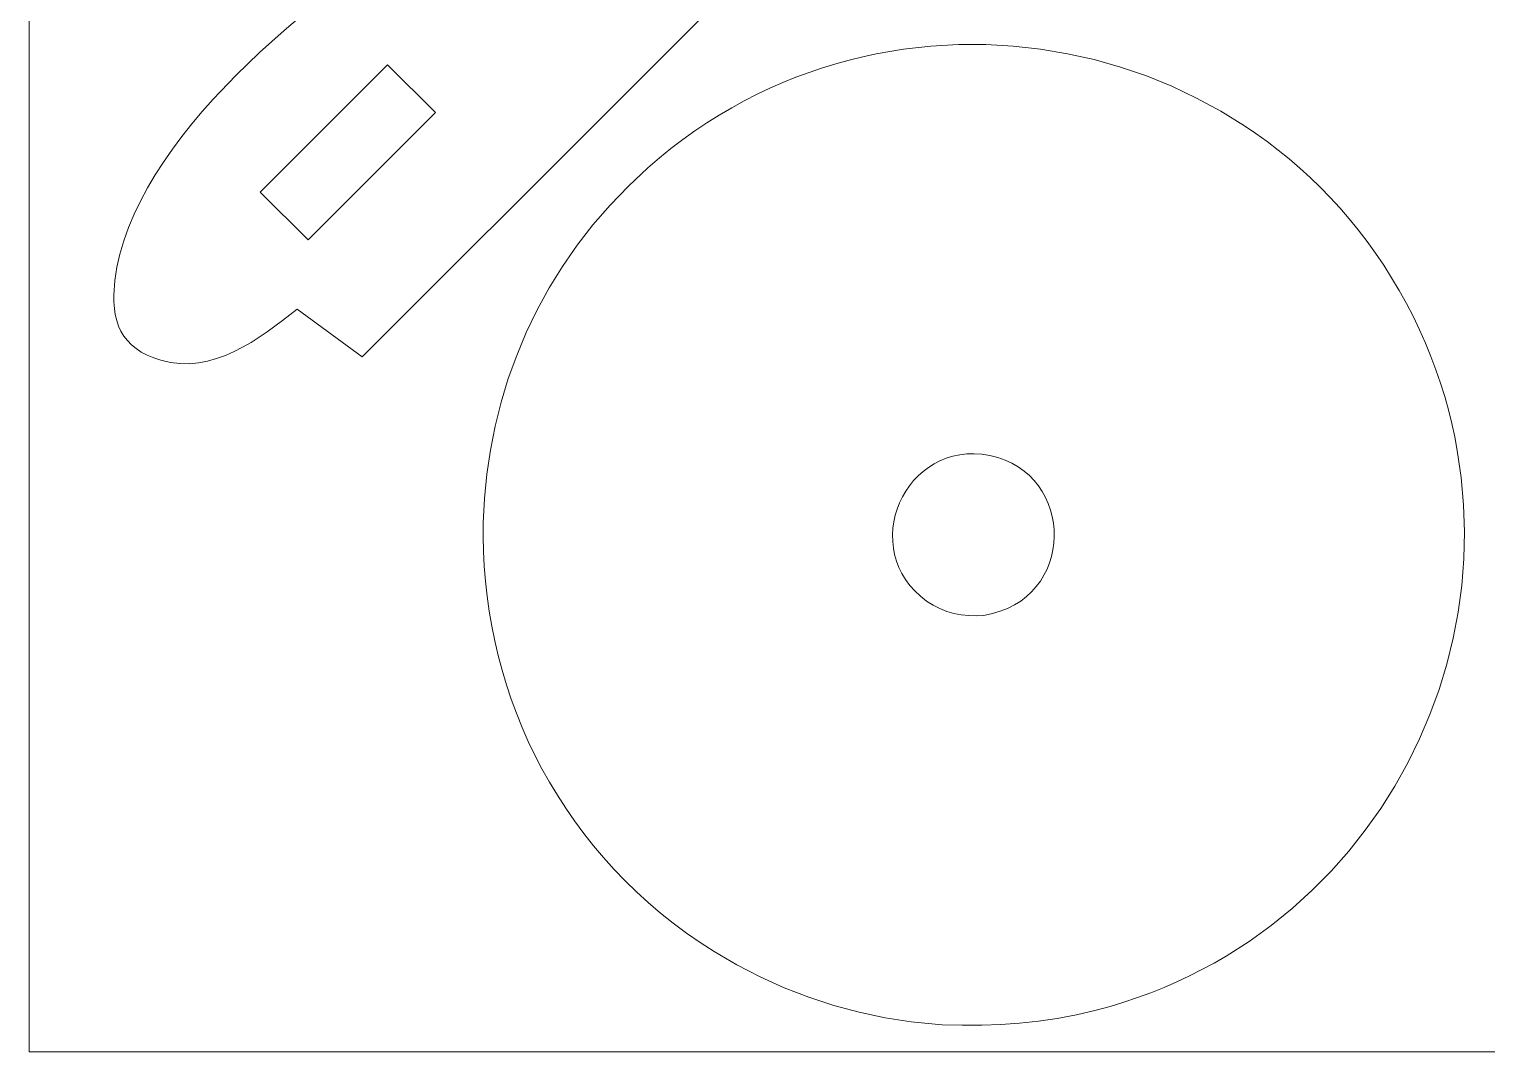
# Model space of a CAD drawing. Header units: centimetres. Extents: x -55 to 59, y -21 to 8.
# Drawn here: x 38.42 to 44.9, y -21.38 to -16.83 of the extents above; entities that cross this region are included whole.
import ezdxf

# ---------------------------------------------------------------- set-up
doc = ezdxf.new("R2010")
doc.units = ezdxf.units.CM
doc.header["$MEASUREMENT"] = 0
doc.layers.add('Camada 1', color=7, linetype='Continuous')

msp = doc.modelspace()

# ---------------------------------------------------------------- linework, layer by layer
at = {"layer": 'Camada 1', "color": 1, "lineweight": 0}
msp.add_lwpolyline([(38.41859, -21.38276), (59.41859, -21.38276), (59.41859, 8.31724), (38.41859, 8.31724), (38.41859, -21.38276)], close=True, dxfattribs=at)
at = {"layer": 'Camada 1', "color": 3, "lineweight": 9}
for points, knots in [([(39.54554, -18.12945), (39.54554, -18.12945), (39.60973, -18.07883), (39.60973, -18.07883), (39.60973, -18.07883), (39.60973, -18.07883), (39.89987, -18.29054), (39.89987, -18.29054), (39.89987, -18.29054), (39.89987, -18.29054), (42.15679, -16.03401), (42.15679, -16.03401), (42.15679, -16.03401), (42.15679, -16.03401), (41.90422, -15.7779), (41.90422, -15.7779), (41.90422, -15.7779), (41.90422, -15.7779), (41.88551, -15.73009), (41.88551, -15.73009), (41.88551, -15.73009), (41.88551, -15.73009), (41.85671, -15.67181), (41.85671, -15.67181), (41.85671, -15.67181), (41.85671, -15.67181), (41.81902, -15.60459), (41.81902, -15.60459), (41.81902, -15.60459), (41.81902, -15.60459), (41.77372, -15.52994), (41.77372, -15.52994), (41.77372, -15.52994), (41.77372, -15.52994), (41.72201, -15.44938), (41.72201, -15.44938), (41.72201, -15.44938), (41.72201, -15.44938), (41.66514, -15.36443), (41.66514, -15.36443), (41.66514, -15.36443), (41.66514, -15.36443), (41.54083, -15.18744), (41.54083, -15.18744), (41.54083, -15.18744), (41.54083, -15.18744), (41.41066, -15.01113), (41.41066, -15.01113), (41.41066, -15.01113), (41.41066, -15.01113), (41.28452, -14.84765), (41.28452, -14.84765), (41.28452, -14.84765), (41.28452, -14.84765), (41.17226, -14.70915), (41.17226, -14.70915), (41.17226, -14.70915), (41.17226, -14.70915), (41.08377, -14.60779), (41.08377, -14.60779), (41.08377, -14.60779), (41.08377, -14.60779), (40.88311, -14.39487), (40.88311, -14.39487), (40.88311, -14.39487), (40.88311, -14.39487), (40.70963, -14.21309), (40.70963, -14.21309), (40.70963, -14.21309), (40.70963, -14.21309), (40.55605, -14.04976), (40.55605, -14.04976), (40.55605, -14.04976), (40.55605, -14.04976), (40.48445, -13.97108), (40.48445, -13.97108), (40.48445, -13.97108), (40.48445, -13.97108), (40.41511, -13.89226), (40.41511, -13.89226), (40.41511, -13.89226), (40.41511, -13.89226), (40.3471, -13.81173), (40.3471, -13.81173), (40.3471, -13.81173), (40.3471, -13.81173), (40.27953, -13.72791), (40.27953, -13.72791), (40.27953, -13.72791), (40.27953, -13.72791), (40.21148, -13.63922), (40.21148, -13.63922), (40.21148, -13.63922), (40.21148, -13.63922), (40.14206, -13.54407), (40.14206, -13.54407), (40.14206, -13.54407), (40.14206, -13.54407), (40.07034, -13.44088), (40.07034, -13.44088), (40.07034, -13.44088), (40.07034, -13.44088), (39.99541, -13.32807), (39.99541, -13.32807), (39.99541, -13.32807), (39.99541, -13.32807), (39.91638, -13.20406), (39.91638, -13.20406), (39.91638, -13.20406), (39.91638, -13.20406), (39.83234, -13.06727), (39.83234, -13.06727), (39.83234, -13.06727), (39.83234, -13.06727), (39.773, -12.96285), (39.773, -12.96285), (39.773, -12.96285), (39.773, -12.96285), (39.7152, -12.85319), (39.7152, -12.85319), (39.7152, -12.85319), (39.7152, -12.85319), (39.65676, -12.74142), (39.65676, -12.74142), (39.65676, -12.74142), (39.65676, -12.74142), (39.59538, -12.63072), (39.59538, -12.63072), (39.59538, -12.63072), (39.59538, -12.63072), (39.56291, -12.57675), (39.56291, -12.57675), (39.56291, -12.57675), (39.56291, -12.57675), (39.52887, -12.52423), (39.52887, -12.52423), (39.52887, -12.52423), (39.52887, -12.52423), (39.49298, -12.47355), (39.49298, -12.47355), (39.49298, -12.47355), (39.49298, -12.47355), (39.45497, -12.42511), (39.45497, -12.42511), (39.45497, -12.42511), (39.45497, -12.42511), (39.41454, -12.3793), (39.41454, -12.3793), (39.41454, -12.3793), (39.41454, -12.3793), (39.37144, -12.33652), (39.37144, -12.33652), (39.37144, -12.33652), (39.37144, -12.33652), (39.32537, -12.29715), (39.32537, -12.29715), (39.32537, -12.29715), (39.32537, -12.29715), (39.27606, -12.26161), (39.27606, -12.26161), (39.27606, -12.26161), (39.27606, -12.26161), (39.26802, -12.25799), (39.26802, -12.25799), (39.26802, -12.25799), (39.26802, -12.25799), (39.25742, -12.25589), (39.25742, -12.25589), (39.25742, -12.25589), (39.25742, -12.25589), (39.22983, -12.25641), (39.22983, -12.25641), (39.22983, -12.25641), (39.22983, -12.25641), (39.19593, -12.26358), (39.19593, -12.26358), (39.19593, -12.26358), (39.19593, -12.26358), (39.15838, -12.27779), (39.15838, -12.27779), (39.15838, -12.27779), (39.15838, -12.27779), (39.13907, -12.28767), (39.13907, -12.28767), (39.13907, -12.28767), (39.13907, -12.28767), (39.11983, -12.29945), (39.11983, -12.29945), (39.11983, -12.29945), (39.11983, -12.29945), (39.10101, -12.31321), (39.10101, -12.31321), (39.10101, -12.31321), (39.10101, -12.31321), (39.08295, -12.32897), (39.08295, -12.32897), (39.08295, -12.32897), (39.08295, -12.32897), (39.06595, -12.34681), (39.06595, -12.34681), (39.06595, -12.34681), (39.06595, -12.34681), (39.05036, -12.36675), (39.05036, -12.36675), (39.05036, -12.36675), (39.05036, -12.36675), (39.03652, -12.38886), (39.03652, -12.38886), (39.03652, -12.38886), (39.03652, -12.38886), (39.02474, -12.41319), (39.02474, -12.41319), (39.02474, -12.41319), (39.02474, -12.41319), (39.01165, -12.45047), (39.01165, -12.45047), (39.01165, -12.45047), (39.01165, -12.45047), (39.00086, -12.49463), (39.00086, -12.49463), (39.00086, -12.49463), (39.00086, -12.49463), (38.99534, -12.53943), (38.99534, -12.53943), (38.99534, -12.53943), (38.99534, -12.53943), (38.99548, -12.5601), (38.99548, -12.5601), (38.99548, -12.5601), (38.99548, -12.5601), (38.99803, -12.57857), (38.99803, -12.57857), (38.99803, -12.57857), (38.99803, -12.57857), (39.02415, -12.68921), (39.02415, -12.68921), (39.02415, -12.68921), (39.02415, -12.68921), (39.0528, -12.80206), (39.0528, -12.80206), (39.0528, -12.80206), (39.0528, -12.80206), (39.08398, -12.91687), (39.08398, -12.91687), (39.08398, -12.91687), (39.08398, -12.91687), (39.1177, -13.03338), (39.1177, -13.03338), (39.1177, -13.03338), (39.1177, -13.03338), (39.15393, -13.15133), (39.15393, -13.15133), (39.15393, -13.15133), (39.15393, -13.15133), (39.19268, -13.27046), (39.19268, -13.27046), (39.19268, -13.27046), (39.19268, -13.27046), (39.23395, -13.3905), (39.23395, -13.3905), (39.23395, -13.3905), (39.23395, -13.3905), (39.27772, -13.51121), (39.27772, -13.51121), (39.27772, -13.51121), (39.27772, -13.51121), (39.324, -13.6323), (39.324, -13.6323), (39.324, -13.6323), (39.324, -13.6323), (39.37277, -13.75352), (39.37277, -13.75352), (39.37277, -13.75352), (39.37277, -13.75352), (39.42403, -13.87462), (39.42403, -13.87462), (39.42403, -13.87462), (39.42403, -13.87462), (39.47779, -13.99532), (39.47779, -13.99532), (39.47779, -13.99532), (39.47779, -13.99532), (39.53402, -14.11537), (39.53402, -14.11537), (39.53402, -14.11537), (39.53402, -14.11537), (39.59273, -14.2345), (39.59273, -14.2345), (39.59273, -14.2345), (39.59273, -14.2345), (39.65392, -14.35247), (39.65392, -14.35247), (39.65392, -14.35247), (39.65392, -14.35247), (39.71757, -14.469), (39.71757, -14.469), (39.71757, -14.469), (39.71757, -14.469), (39.78369, -14.58382), (39.78369, -14.58382), (39.78369, -14.58382), (39.78369, -14.58382), (39.85226, -14.69669), (39.85226, -14.69669), (39.85226, -14.69669), (39.85226, -14.69669), (39.92329, -14.80734), (39.92329, -14.80734), (39.92329, -14.80734), (39.92329, -14.80734), (39.99676, -14.91551), (39.99676, -14.91551), (39.99676, -14.91551), (39.99676, -14.91551), (40.07268, -15.02093), (40.07268, -15.02093), (40.07268, -15.02093), (40.07268, -15.02093), (40.15103, -15.12335), (40.15103, -15.12335), (40.15103, -15.12335), (40.15103, -15.12335), (40.23182, -15.2225), (40.23182, -15.2225), (40.23182, -15.2225), (40.23182, -15.2225), (40.31504, -15.31812), (40.31504, -15.31812), (40.31504, -15.31812), (40.31504, -15.31812), (40.40068, -15.40995), (40.40068, -15.40995), (40.40068, -15.40995), (40.40068, -15.40995), (40.48874, -15.49774), (40.48874, -15.49774), (40.48874, -15.49774), (40.48874, -15.49774), (40.57921, -15.5812), (40.57921, -15.5812), (40.57921, -15.5812), (40.57921, -15.5812), (40.67209, -15.6601), (40.67209, -15.6601), (40.67209, -15.6601), (40.67209, -15.6601), (40.76737, -15.73416), (40.76737, -15.73416), (40.76737, -15.73416), (40.76737, -15.73416), (40.86506, -15.80312), (40.86506, -15.80312), (40.86506, -15.80312), (40.86506, -15.80312), (40.96513, -15.86673), (40.96513, -15.86673), (40.96513, -15.86673), (40.96513, -15.86673), (41.0676, -15.92472), (41.0676, -15.92472), (41.0676, -15.92472), (41.0676, -15.92472), (41.1471, -15.96489), (41.1471, -15.96489), (41.1471, -15.96489), (41.1471, -15.96489), (41.01751, -15.99984), (41.01751, -15.99984), (41.01751, -15.99984), (41.01751, -15.99984), (40.89237, -16.03925), (40.89237, -16.03925), (40.89237, -16.03925), (40.89237, -16.03925), (40.77086, -16.08321), (40.77086, -16.08321), (40.77086, -16.08321), (40.77086, -16.08321), (40.65214, -16.13178), (40.65214, -16.13178), (40.65214, -16.13178), (40.65214, -16.13178), (40.53539, -16.18505), (40.53539, -16.18505), (40.53539, -16.18505), (40.53539, -16.18505), (40.41975, -16.24308), (40.41975, -16.24308), (40.41975, -16.24308), (40.41975, -16.24308), (40.30442, -16.30597), (40.30442, -16.30597), (40.30442, -16.30597), (40.30442, -16.30597), (40.18854, -16.37376), (40.18854, -16.37376), (40.18854, -16.37376), (40.18854, -16.37376), (40.09233, -16.43375), (40.09233, -16.43375), (40.09233, -16.43375), (40.09233, -16.43375), (39.99007, -16.50143), (39.99007, -16.50143), (39.99007, -16.50143), (39.99007, -16.50143), (39.88333, -16.57628), (39.88333, -16.57628), (39.88333, -16.57628), (39.88333, -16.57628), (39.77368, -16.65773), (39.77368, -16.65773), (39.77368, -16.65773), (39.77368, -16.65773), (39.66267, -16.74524), (39.66267, -16.74524), (39.66267, -16.74524), (39.66267, -16.74524), (39.55187, -16.83826), (39.55187, -16.83826), (39.55187, -16.83826), (39.55187, -16.83826), (39.44286, -16.93626), (39.44286, -16.93626), (39.44286, -16.93626), (39.44286, -16.93626), (39.33717, -17.03866), (39.33717, -17.03866), (39.33717, -17.03866), (39.33717, -17.03866), (39.23639, -17.14494), (39.23639, -17.14494), (39.23639, -17.14494), (39.23639, -17.14494), (39.18834, -17.19936), (39.18834, -17.19936), (39.18834, -17.19936), (39.18834, -17.19936), (39.14209, -17.25454), (39.14209, -17.25454), (39.14209, -17.25454), (39.14209, -17.25454), (39.09786, -17.31042), (39.09786, -17.31042), (39.09786, -17.31042), (39.09786, -17.31042), (39.05583, -17.36692), (39.05583, -17.36692), (39.05583, -17.36692), (39.05583, -17.36692), (39.01619, -17.42397), (39.01619, -17.42397), (39.01619, -17.42397), (39.01619, -17.42397), (38.97916, -17.48152), (38.97916, -17.48152), (38.97916, -17.48152), (38.97916, -17.48152), (38.94492, -17.53949), (38.94492, -17.53949), (38.94492, -17.53949), (38.94492, -17.53949), (38.91366, -17.5978), (38.91366, -17.5978), (38.91366, -17.5978), (38.91366, -17.5978), (38.88558, -17.6564), (38.88558, -17.6564), (38.88558, -17.6564), (38.88558, -17.6564), (38.86089, -17.71522), (38.86089, -17.71522), (38.86089, -17.71522), (38.86089, -17.71522), (38.83976, -17.77418), (38.83976, -17.77418), (38.83976, -17.77418), (38.83976, -17.77418), (38.8224, -17.83321), (38.8224, -17.83321), (38.8224, -17.83321), (38.8224, -17.83321), (38.809, -17.89226), (38.809, -17.89226), (38.809, -17.89226), (38.809, -17.89226), (38.79977, -17.95124), (38.79977, -17.95124), (38.79977, -17.95124), (38.79977, -17.95124), (38.795, -18.01613), (38.795, -18.01613), (38.795, -18.01613), (38.795, -18.01613), (38.79527, -18.04648), (38.79527, -18.04648), (38.79527, -18.04648), (38.79527, -18.04648), (38.79744, -18.0754), (38.79744, -18.0754), (38.79744, -18.0754), (38.79744, -18.0754), (38.80158, -18.10289), (38.80158, -18.10289), (38.80158, -18.10289), (38.80158, -18.10289), (38.8078, -18.12892), (38.8078, -18.12892), (38.8078, -18.12892), (38.8078, -18.12892), (38.81619, -18.1535), (38.81619, -18.1535), (38.81619, -18.1535), (38.81619, -18.1535), (38.82683, -18.17659), (38.82683, -18.17659), (38.82683, -18.17659), (38.82683, -18.17659), (38.83983, -18.19819), (38.83983, -18.19819), (38.83983, -18.19819), (38.83983, -18.19819), (38.85526, -18.21827), (38.85526, -18.21827), (38.85526, -18.21827), (38.85526, -18.21827), (38.87322, -18.23683), (38.87322, -18.23683), (38.87322, -18.23683), (38.87322, -18.23683), (38.89382, -18.25383), (38.89382, -18.25383), (38.89382, -18.25383), (38.89382, -18.25383), (38.91712, -18.26928), (38.91712, -18.26928), (38.91712, -18.26928), (38.91712, -18.26928), (38.94323, -18.28316), (38.94323, -18.28316), (38.94323, -18.28316), (38.94323, -18.28316), (38.97223, -18.29544), (38.97223, -18.29544), (38.97223, -18.29544), (38.97223, -18.29544), (39.00422, -18.30613), (39.00422, -18.30613), (39.00422, -18.30613), (39.00422, -18.30613), (39.04647, -18.316), (39.04647, -18.316), (39.04647, -18.316), (39.04647, -18.316), (39.08836, -18.32091), (39.08836, -18.32091), (39.08836, -18.32091), (39.08836, -18.32091), (39.12988, -18.32124), (39.12988, -18.32124), (39.12988, -18.32124), (39.12988, -18.32124), (39.17097, -18.31736), (39.17097, -18.31736), (39.17097, -18.31736), (39.17097, -18.31736), (39.21155, -18.30965), (39.21155, -18.30965), (39.21155, -18.30965), (39.21155, -18.30965), (39.25158, -18.29847), (39.25158, -18.29847), (39.25158, -18.29847), (39.25158, -18.29847), (39.29101, -18.2842), (39.29101, -18.2842), (39.29101, -18.2842), (39.29101, -18.2842), (39.32978, -18.26723), (39.32978, -18.26723), (39.32978, -18.26723), (39.32978, -18.26723), (39.36784, -18.24792), (39.36784, -18.24792), (39.36784, -18.24792), (39.36784, -18.24792), (39.40513, -18.22665), (39.40513, -18.22665), (39.40513, -18.22665), (39.40513, -18.22665), (39.47719, -18.17972), (39.47719, -18.17972), (39.47719, -18.17972), (39.47719, -18.17972), (39.54554, -18.12945), (39.54554, -18.12945)], [0, 0, 0, 0, 0.0066667, 0.0066667, 0.0066667, 0.0066667, 0.0133333, 0.0133333, 0.0133333, 0.0133333, 0.02, 0.02, 0.02, 0.02, 0.0266667, 0.0266667, 0.0266667, 0.0266667, 0.0333333, 0.0333333, 0.0333333, 0.0333333, 0.04, 0.04, 0.04, 0.04, 0.0466667, 0.0466667, 0.0466667, 0.0466667, 0.0533333, 0.0533333, 0.0533333, 0.0533333, 0.06, 0.06, 0.06, 0.06, 0.0666667, 0.0666667, 0.0666667, 0.0666667, 0.0733333, 0.0733333, 0.0733333, 0.0733333, 0.08, 0.08, 0.08, 0.08, 0.0866667, 0.0866667, 0.0866667, 0.0866667, 0.0933333, 0.0933333, 0.0933333, 0.0933333, 0.1, 0.1, 0.1, 0.1, 0.1066667, 0.1066667, 0.1066667, 0.1066667, 0.1133333, 0.1133333, 0.1133333, 0.1133333, 0.12, 0.12, 0.12, 0.12, 0.1266667, 0.1266667, 0.1266667, 0.1266667, 0.1333333, 0.1333333, 0.1333333, 0.1333333, 0.14, 0.14, 0.14, 0.14, 0.1466667, 0.1466667, 0.1466667, 0.1466667, 0.1533333, 0.1533333, 0.1533333, 0.1533333, 0.16, 0.16, 0.16, 0.16, 0.1666667, 0.1666667, 0.1666667, 0.1666667, 0.1733333, 0.1733333, 0.1733333, 0.1733333, 0.18, 0.18, 0.18, 0.18, 0.1866667, 0.1866667, 0.1866667, 0.1866667, 0.1933333, 0.1933333, 0.1933333, 0.1933333, 0.2, 0.2, 0.2, 0.2, 0.2066667, 0.2066667, 0.2066667, 0.2066667, 0.2133333, 0.2133333, 0.2133333, 0.2133333, 0.22, 0.22, 0.22, 0.22, 0.2266667, 0.2266667, 0.2266667, 0.2266667, 0.2333333, 0.2333333, 0.2333333, 0.2333333, 0.24, 0.24, 0.24, 0.24, 0.2466667, 0.2466667, 0.2466667, 0.2466667, 0.2533333, 0.2533333, 0.2533333, 0.2533333, 0.26, 0.26, 0.26, 0.26, 0.2666667, 0.2666667, 0.2666667, 0.2666667, 0.2733333, 0.2733333, 0.2733333, 0.2733333, 0.28, 0.28, 0.28, 0.28, 0.2866667, 0.2866667, 0.2866667, 0.2866667, 0.2933333, 0.2933333, 0.2933333, 0.2933333, 0.3, 0.3, 0.3, 0.3, 0.3066667, 0.3066667, 0.3066667, 0.3066667, 0.3133333, 0.3133333, 0.3133333, 0.3133333, 0.32, 0.32, 0.32, 0.32, 0.3266667, 0.3266667, 0.3266667, 0.3266667, 0.3333333, 0.3333333, 0.3333333, 0.3333333, 0.34, 0.34, 0.34, 0.34, 0.3466667, 0.3466667, 0.3466667, 0.3466667, 0.3533333, 0.3533333, 0.3533333, 0.3533333, 0.36, 0.36, 0.36, 0.36, 0.3666667, 0.3666667, 0.3666667, 0.3666667, 0.3733333, 0.3733333, 0.3733333, 0.3733333, 0.38, 0.38, 0.38, 0.38, 0.3866667, 0.3866667, 0.3866667, 0.3866667, 0.3933333, 0.3933333, 0.3933333, 0.3933333, 0.4, 0.4, 0.4, 0.4, 0.4066667, 0.4066667, 0.4066667, 0.4066667, 0.4133333, 0.4133333, 0.4133333, 0.4133333, 0.42, 0.42, 0.42, 0.42, 0.4266667, 0.4266667, 0.4266667, 0.4266667, 0.4333333, 0.4333333, 0.4333333, 0.4333333, 0.44, 0.44, 0.44, 0.44, 0.4466667, 0.4466667, 0.4466667, 0.4466667, 0.4533333, 0.4533333, 0.4533333, 0.4533333, 0.46, 0.46, 0.46, 0.46, 0.4666667, 0.4666667, 0.4666667, 0.4666667, 0.4733333, 0.4733333, 0.4733333, 0.4733333, 0.48, 0.48, 0.48, 0.48, 0.4866667, 0.4866667, 0.4866667, 0.4866667, 0.4933333, 0.4933333, 0.4933333, 0.4933333, 0.5, 0.5, 0.5, 0.5, 0.5066667, 0.5066667, 0.5066667, 0.5066667, 0.5133333, 0.5133333, 0.5133333, 0.5133333, 0.52, 0.52, 0.52, 0.52, 0.5266667, 0.5266667, 0.5266667, 0.5266667, 0.5333333, 0.5333333, 0.5333333, 0.5333333, 0.54, 0.54, 0.54, 0.54, 0.5466667, 0.5466667, 0.5466667, 0.5466667, 0.5533333, 0.5533333, 0.5533333, 0.5533333, 0.56, 0.56, 0.56, 0.56, 0.5666667, 0.5666667, 0.5666667, 0.5666667, 0.5733333, 0.5733333, 0.5733333, 0.5733333, 0.58, 0.58, 0.58, 0.58, 0.5866667, 0.5866667, 0.5866667, 0.5866667, 0.5933333, 0.5933333, 0.5933333, 0.5933333, 0.6, 0.6, 0.6, 0.6, 0.6066667, 0.6066667, 0.6066667, 0.6066667, 0.6133333, 0.6133333, 0.6133333, 0.6133333, 0.62, 0.62, 0.62, 0.62, 0.6266667, 0.6266667, 0.6266667, 0.6266667, 0.6333333, 0.6333333, 0.6333333, 0.6333333, 0.64, 0.64, 0.64, 0.64, 0.6466667, 0.6466667, 0.6466667, 0.6466667, 0.6533333, 0.6533333, 0.6533333, 0.6533333, 0.66, 0.66, 0.66, 0.66, 0.6666667, 0.6666667, 0.6666667, 0.6666667, 0.6733333, 0.6733333, 0.6733333, 0.6733333, 0.68, 0.68, 0.68, 0.68, 0.6866667, 0.6866667, 0.6866667, 0.6866667, 0.6933333, 0.6933333, 0.6933333, 0.6933333, 0.7, 0.7, 0.7, 0.7, 0.7066667, 0.7066667, 0.7066667, 0.7066667, 0.7133333, 0.7133333, 0.7133333, 0.7133333, 0.72, 0.72, 0.72, 0.72, 0.7266667, 0.7266667, 0.7266667, 0.7266667, 0.7333333, 0.7333333, 0.7333333, 0.7333333, 0.74, 0.74, 0.74, 0.74, 0.7466667, 0.7466667, 0.7466667, 0.7466667, 0.7533333, 0.7533333, 0.7533333, 0.7533333, 0.76, 0.76, 0.76, 0.76, 0.7666667, 0.7666667, 0.7666667, 0.7666667, 0.7733333, 0.7733333, 0.7733333, 0.7733333, 0.78, 0.78, 0.78, 0.78, 0.7866667, 0.7866667, 0.7866667, 0.7866667, 0.7933333, 0.7933333, 0.7933333, 0.7933333, 0.8, 0.8, 0.8, 0.8, 0.8066667, 0.8066667, 0.8066667, 0.8066667, 0.8133333, 0.8133333, 0.8133333, 0.8133333, 0.82, 0.82, 0.82, 0.82, 0.8266667, 0.8266667, 0.8266667, 0.8266667, 0.8333333, 0.8333333, 0.8333333, 0.8333333, 0.84, 0.84, 0.84, 0.84, 0.8466667, 0.8466667, 0.8466667, 0.8466667, 0.8533333, 0.8533333, 0.8533333, 0.8533333, 0.86, 0.86, 0.86, 0.86, 0.8666667, 0.8666667, 0.8666667, 0.8666667, 0.8733333, 0.8733333, 0.8733333, 0.8733333, 0.88, 0.88, 0.88, 0.88, 0.8866667, 0.8866667, 0.8866667, 0.8866667, 0.8933333, 0.8933333, 0.8933333, 0.8933333, 0.9, 0.9, 0.9, 0.9, 0.9066667, 0.9066667, 0.9066667, 0.9066667, 0.9133333, 0.9133333, 0.9133333, 0.9133333, 0.92, 0.92, 0.92, 0.92, 0.9266667, 0.9266667, 0.9266667, 0.9266667, 0.9333333, 0.9333333, 0.9333333, 0.9333333, 0.94, 0.94, 0.94, 0.94, 0.9466667, 0.9466667, 0.9466667, 0.9466667, 0.9533333, 0.9533333, 0.9533333, 0.9533333, 0.96, 0.96, 0.96, 0.96, 0.9666667, 0.9666667, 0.9666667, 0.9666667, 0.9733333, 0.9733333, 0.9733333, 0.9733333, 0.98, 0.98, 0.98, 0.98, 0.9866667, 0.9866667, 0.9866667, 0.9866667, 1, 1, 1, 1]), ([(40.43763, -19.02966), (40.43763, -19.02966), (40.43707, -19.08785), (40.43707, -19.08785), (40.43707, -19.08785), (40.43707, -19.08785), (40.43832, -19.15499), (40.43832, -19.15499), (40.43832, -19.15499), (40.43832, -19.15499), (40.4416, -19.22205), (40.4416, -19.22205), (40.4416, -19.22205), (40.4416, -19.22205), (40.44691, -19.28897), (40.44691, -19.28897), (40.44691, -19.28897), (40.44691, -19.28897), (40.45424, -19.35571), (40.45424, -19.35571), (40.45424, -19.35571), (40.45424, -19.35571), (40.46359, -19.4222), (40.46359, -19.4222), (40.46359, -19.4222), (40.46359, -19.4222), (40.47496, -19.4884), (40.47496, -19.4884), (40.47496, -19.4884), (40.47496, -19.4884), (40.48833, -19.55427), (40.48833, -19.55427), (40.48833, -19.55427), (40.48833, -19.55427), (40.50371, -19.61973), (40.50371, -19.61973), (40.50371, -19.61973), (40.50371, -19.61973), (40.5211, -19.68474), (40.5211, -19.68474), (40.5211, -19.68474), (40.5211, -19.68474), (40.54047, -19.74926), (40.54047, -19.74926), (40.54047, -19.74926), (40.54047, -19.74926), (40.56185, -19.81322), (40.56185, -19.81322), (40.56185, -19.81322), (40.56185, -19.81322), (40.58521, -19.87658), (40.58521, -19.87658), (40.58521, -19.87658), (40.58521, -19.87658), (40.61055, -19.93928), (40.61055, -19.93928), (40.61055, -19.93928), (40.61055, -19.93928), (40.63788, -20.00127), (40.63788, -20.00127), (40.63788, -20.00127), (40.63788, -20.00127), (40.66718, -20.0625), (40.66718, -20.0625), (40.66718, -20.0625), (40.66718, -20.0625), (40.69845, -20.12292), (40.69845, -20.12292), (40.69845, -20.12292), (40.69845, -20.12292), (40.73169, -20.18247), (40.73169, -20.18247), (40.73169, -20.18247), (40.73169, -20.18247), (40.7669, -20.2411), (40.7669, -20.2411), (40.7669, -20.2411), (40.7669, -20.2411), (40.80406, -20.29877), (40.80406, -20.29877), (40.80406, -20.29877), (40.80406, -20.29877), (40.84317, -20.35541), (40.84317, -20.35541), (40.84317, -20.35541), (40.84317, -20.35541), (40.88424, -20.41097), (40.88424, -20.41097), (40.88424, -20.41097), (40.88424, -20.41097), (40.92725, -20.46541), (40.92725, -20.46541), (40.92725, -20.46541), (40.92725, -20.46541), (40.9722, -20.51867), (40.9722, -20.51867), (40.9722, -20.51867), (40.9722, -20.51867), (41.01909, -20.5707), (41.01909, -20.5707), (41.01909, -20.5707), (41.01909, -20.5707), (41.06791, -20.62145), (41.06791, -20.62145), (41.06791, -20.62145), (41.06791, -20.62145), (41.11866, -20.67086), (41.11866, -20.67086), (41.11866, -20.67086), (41.11866, -20.67086), (41.17133, -20.71888), (41.17133, -20.71888), (41.17133, -20.71888), (41.17133, -20.71888), (41.22592, -20.76546), (41.22592, -20.76546), (41.22592, -20.76546), (41.22592, -20.76546), (41.28243, -20.81055), (41.28243, -20.81055), (41.28243, -20.81055), (41.28243, -20.81055), (41.34085, -20.8541), (41.34085, -20.8541), (41.34085, -20.8541), (41.34085, -20.8541), (41.40118, -20.89605), (41.40118, -20.89605), (41.40118, -20.89605), (41.40118, -20.89605), (41.46341, -20.93635), (41.46341, -20.93635), (41.46341, -20.93635), (41.46341, -20.93635), (41.56427, -20.99557), (41.56427, -20.99557), (41.56427, -20.99557), (41.56427, -20.99557), (41.66833, -21.04929), (41.66833, -21.04929), (41.66833, -21.04929), (41.66833, -21.04929), (41.77523, -21.09738), (41.77523, -21.09738), (41.77523, -21.09738), (41.77523, -21.09738), (41.88459, -21.13971), (41.88459, -21.13971), (41.88459, -21.13971), (41.88459, -21.13971), (41.99606, -21.17614), (41.99606, -21.17614), (41.99606, -21.17614), (41.99606, -21.17614), (42.10926, -21.20653), (42.10926, -21.20653), (42.10926, -21.20653), (42.10926, -21.20653), (42.22382, -21.23075), (42.22382, -21.23075), (42.22382, -21.23075), (42.22382, -21.23075), (42.33939, -21.24866), (42.33939, -21.24866), (42.33939, -21.24866), (42.33939, -21.24866), (42.4772, -21.26177), (42.4772, -21.26177), (42.4772, -21.26177), (42.4772, -21.26177), (42.5671, -21.26375), (42.5671, -21.26375), (42.5671, -21.26375), (42.5671, -21.26375), (42.65394, -21.26364), (42.65394, -21.26364), (42.65394, -21.26364), (42.65394, -21.26364), (42.73864, -21.26104), (42.73864, -21.26104), (42.73864, -21.26104), (42.73864, -21.26104), (42.82214, -21.25558), (42.82214, -21.25558), (42.82214, -21.25558), (42.82214, -21.25558), (42.90536, -21.24687), (42.90536, -21.24687), (42.90536, -21.24687), (42.90536, -21.24687), (42.98924, -21.23454), (42.98924, -21.23454), (42.98924, -21.23454), (42.98924, -21.23454), (43.0747, -21.21821), (43.0747, -21.21821), (43.0747, -21.21821), (43.0747, -21.21821), (43.16268, -21.19749), (43.16268, -21.19749), (43.16268, -21.19749), (43.16268, -21.19749), (43.22493, -21.18051), (43.22493, -21.18051), (43.22493, -21.18051), (43.22493, -21.18051), (43.2862, -21.16187), (43.2862, -21.16187), (43.2862, -21.16187), (43.2862, -21.16187), (43.34649, -21.1416), (43.34649, -21.1416), (43.34649, -21.1416), (43.34649, -21.1416), (43.40579, -21.11973), (43.40579, -21.11973), (43.40579, -21.11973), (43.40579, -21.11973), (43.46407, -21.09629), (43.46407, -21.09629), (43.46407, -21.09629), (43.46407, -21.09629), (43.52132, -21.07133), (43.52132, -21.07133), (43.52132, -21.07133), (43.52132, -21.07133), (43.57753, -21.04486), (43.57753, -21.04486), (43.57753, -21.04486), (43.57753, -21.04486), (43.63268, -21.01692), (43.63268, -21.01692), (43.63268, -21.01692), (43.63268, -21.01692), (43.68676, -20.98755), (43.68676, -20.98755), (43.68676, -20.98755), (43.68676, -20.98755), (43.73975, -20.95678), (43.73975, -20.95678), (43.73975, -20.95678), (43.73975, -20.95678), (43.84241, -20.89116), (43.84241, -20.89116), (43.84241, -20.89116), (43.84241, -20.89116), (43.94054, -20.82032), (43.94054, -20.82032), (43.94054, -20.82032), (43.94054, -20.82032), (44.03402, -20.74452), (44.03402, -20.74452), (44.03402, -20.74452), (44.03402, -20.74452), (44.12274, -20.66401), (44.12274, -20.66401), (44.12274, -20.66401), (44.12274, -20.66401), (44.20656, -20.57907), (44.20656, -20.57907), (44.20656, -20.57907), (44.20656, -20.57907), (44.28538, -20.48995), (44.28538, -20.48995), (44.28538, -20.48995), (44.28538, -20.48995), (44.35907, -20.39691), (44.35907, -20.39691), (44.35907, -20.39691), (44.35907, -20.39691), (44.42752, -20.3002), (44.42752, -20.3002), (44.42752, -20.3002), (44.42752, -20.3002), (44.4906, -20.2001), (44.4906, -20.2001), (44.4906, -20.2001), (44.4906, -20.2001), (44.5482, -20.09685), (44.5482, -20.09685), (44.5482, -20.09685), (44.5482, -20.09685), (44.60019, -19.99072), (44.60019, -19.99072), (44.60019, -19.99072), (44.60019, -19.99072), (44.64646, -19.88197), (44.64646, -19.88197), (44.64646, -19.88197), (44.64646, -19.88197), (44.68689, -19.77086), (44.68689, -19.77086), (44.68689, -19.77086), (44.68689, -19.77086), (44.72136, -19.65765), (44.72136, -19.65765), (44.72136, -19.65765), (44.72136, -19.65765), (44.74975, -19.5426), (44.74975, -19.5426), (44.74975, -19.5426), (44.74975, -19.5426), (44.77194, -19.42596), (44.77194, -19.42596), (44.77194, -19.42596), (44.77194, -19.42596), (44.78781, -19.30801), (44.78781, -19.30801), (44.78781, -19.30801), (44.78781, -19.30801), (44.79724, -19.18899), (44.79724, -19.18899), (44.79724, -19.18899), (44.79724, -19.18899), (44.80011, -19.06917), (44.80011, -19.06917), (44.80011, -19.06917), (44.80011, -19.06917), (44.7963, -18.94881), (44.7963, -18.94881), (44.7963, -18.94881), (44.7963, -18.94881), (44.7857, -18.82816), (44.7857, -18.82816), (44.7857, -18.82816), (44.7857, -18.82816), (44.76819, -18.70749), (44.76819, -18.70749), (44.76819, -18.70749), (44.76819, -18.70749), (44.7568, -18.64723), (44.7568, -18.64723), (44.7568, -18.64723), (44.7568, -18.64723), (44.74363, -18.58706), (44.74363, -18.58706), (44.74363, -18.58706), (44.74363, -18.58706), (44.72868, -18.52702), (44.72868, -18.52702), (44.72868, -18.52702), (44.72868, -18.52702), (44.71193, -18.46713), (44.71193, -18.46713), (44.71193, -18.46713), (44.71193, -18.46713), (44.69335, -18.40743), (44.69335, -18.40743), (44.69335, -18.40743), (44.69335, -18.40743), (44.67295, -18.34796), (44.67295, -18.34796), (44.67295, -18.34796), (44.67295, -18.34796), (44.65069, -18.28873), (44.65069, -18.28873), (44.65069, -18.28873), (44.65069, -18.28873), (44.62657, -18.2298), (44.62657, -18.2298), (44.62657, -18.2298), (44.62657, -18.2298), (44.60058, -18.17118), (44.60058, -18.17118), (44.60058, -18.17118), (44.60058, -18.17118), (44.57269, -18.11292), (44.57269, -18.11292), (44.57269, -18.11292), (44.57269, -18.11292), (44.54202, -18.05339), (44.54202, -18.05339), (44.54202, -18.05339), (44.54202, -18.05339), (44.50984, -17.99526), (44.50984, -17.99526), (44.50984, -17.99526), (44.50984, -17.99526), (44.47619, -17.93855), (44.47619, -17.93855), (44.47619, -17.93855), (44.47619, -17.93855), (44.44112, -17.88325), (44.44112, -17.88325), (44.44112, -17.88325), (44.44112, -17.88325), (44.40466, -17.82938), (44.40466, -17.82938), (44.40466, -17.82938), (44.40466, -17.82938), (44.36685, -17.77695), (44.36685, -17.77695), (44.36685, -17.77695), (44.36685, -17.77695), (44.32772, -17.72596), (44.32772, -17.72596), (44.32772, -17.72596), (44.32772, -17.72596), (44.28732, -17.67641), (44.28732, -17.67641), (44.28732, -17.67641), (44.28732, -17.67641), (44.24568, -17.62833), (44.24568, -17.62833), (44.24568, -17.62833), (44.24568, -17.62833), (44.20284, -17.58171), (44.20284, -17.58171), (44.20284, -17.58171), (44.20284, -17.58171), (44.15884, -17.53656), (44.15884, -17.53656), (44.15884, -17.53656), (44.15884, -17.53656), (44.11372, -17.49289), (44.11372, -17.49289), (44.11372, -17.49289), (44.11372, -17.49289), (44.06752, -17.4507), (44.06752, -17.4507), (44.06752, -17.4507), (44.06752, -17.4507), (44.02027, -17.41002), (44.02027, -17.41002), (44.02027, -17.41002), (44.02027, -17.41002), (43.97201, -17.37083), (43.97201, -17.37083), (43.97201, -17.37083), (43.97201, -17.37083), (43.92279, -17.33316), (43.92279, -17.33316), (43.92279, -17.33316), (43.92279, -17.33316), (43.87263, -17.297), (43.87263, -17.297), (43.87263, -17.297), (43.87263, -17.297), (43.82158, -17.26237), (43.82158, -17.26237), (43.82158, -17.26237), (43.82158, -17.26237), (43.71695, -17.19771), (43.71695, -17.19771), (43.71695, -17.19771), (43.71695, -17.19771), (43.60922, -17.13925), (43.60922, -17.13925), (43.60922, -17.13925), (43.60922, -17.13925), (43.49867, -17.08704), (43.49867, -17.08704), (43.49867, -17.08704), (43.49867, -17.08704), (43.38563, -17.04115), (43.38563, -17.04115), (43.38563, -17.04115), (43.38563, -17.04115), (43.27039, -17.00162), (43.27039, -17.00162), (43.27039, -17.00162), (43.27039, -17.00162), (43.15327, -16.96854), (43.15327, -16.96854), (43.15327, -16.96854), (43.15327, -16.96854), (43.03456, -16.94195), (43.03456, -16.94195), (43.03456, -16.94195), (43.03456, -16.94195), (42.91458, -16.92192), (42.91458, -16.92192), (42.91458, -16.92192), (42.91458, -16.92192), (42.79362, -16.90851), (42.79362, -16.90851), (42.79362, -16.90851), (42.79362, -16.90851), (42.672, -16.90177), (42.672, -16.90177), (42.672, -16.90177), (42.672, -16.90177), (42.55002, -16.90178), (42.55002, -16.90178), (42.55002, -16.90178), (42.55002, -16.90178), (42.42799, -16.90858), (42.42799, -16.90858), (42.42799, -16.90858), (42.42799, -16.90858), (42.30621, -16.92225), (42.30621, -16.92225), (42.30621, -16.92225), (42.30621, -16.92225), (42.24551, -16.93168), (42.24551, -16.93168), (42.24551, -16.93168), (42.24551, -16.93168), (42.18499, -16.94284), (42.18499, -16.94284), (42.18499, -16.94284), (42.18499, -16.94284), (42.12468, -16.95575), (42.12468, -16.95575), (42.12468, -16.95575), (42.12468, -16.95575), (42.06463, -16.97041), (42.06463, -16.97041), (42.06463, -16.97041), (42.06463, -16.97041), (42.00487, -16.98683), (42.00487, -16.98683), (42.00487, -16.98683), (42.00487, -16.98683), (41.94545, -17.00502), (41.94545, -17.00502), (41.94545, -17.00502), (41.94545, -17.00502), (41.88639, -17.02499), (41.88639, -17.02499), (41.88639, -17.02499), (41.88639, -17.02499), (41.82774, -17.04674), (41.82774, -17.04674), (41.82774, -17.04674), (41.82774, -17.04674), (41.76953, -17.07029), (41.76953, -17.07029), (41.76953, -17.07029), (41.76953, -17.07029), (41.71181, -17.09563), (41.71181, -17.09563), (41.71181, -17.09563), (41.71181, -17.09563), (41.65461, -17.12278), (41.65461, -17.12278), (41.65461, -17.12278), (41.65461, -17.12278), (41.59797, -17.15174), (41.59797, -17.15174), (41.59797, -17.15174), (41.59797, -17.15174), (41.54193, -17.18252), (41.54193, -17.18252), (41.54193, -17.18252), (41.54193, -17.18252), (41.48653, -17.21513), (41.48653, -17.21513), (41.48653, -17.21513), (41.48653, -17.21513), (41.4318, -17.24958), (41.4318, -17.24958), (41.4318, -17.24958), (41.4318, -17.24958), (41.37778, -17.28588), (41.37778, -17.28588), (41.37778, -17.28588), (41.37778, -17.28588), (41.32452, -17.32402), (41.32452, -17.32402), (41.32452, -17.32402), (41.32452, -17.32402), (41.27205, -17.36403), (41.27205, -17.36403), (41.27205, -17.36403), (41.27205, -17.36403), (41.2204, -17.4059), (41.2204, -17.4059), (41.2204, -17.4059), (41.2204, -17.4059), (41.16962, -17.44965), (41.16962, -17.44965), (41.16962, -17.44965), (41.16962, -17.44965), (41.08262, -17.53111), (41.08262, -17.53111), (41.08262, -17.53111), (41.08262, -17.53111), (41.0012, -17.6159), (41.0012, -17.6159), (41.0012, -17.6159), (41.0012, -17.6159), (40.92535, -17.7038), (40.92535, -17.7038), (40.92535, -17.7038), (40.92535, -17.7038), (40.85505, -17.79459), (40.85505, -17.79459), (40.85505, -17.79459), (40.85505, -17.79459), (40.79028, -17.88806), (40.79028, -17.88806), (40.79028, -17.88806), (40.79028, -17.88806), (40.73102, -17.98397), (40.73102, -17.98397), (40.73102, -17.98397), (40.73102, -17.98397), (40.67726, -18.08212), (40.67726, -18.08212), (40.67726, -18.08212), (40.67726, -18.08212), (40.62897, -18.18227), (40.62897, -18.18227), (40.62897, -18.18227), (40.62897, -18.18227), (40.58614, -18.28423), (40.58614, -18.28423), (40.58614, -18.28423), (40.58614, -18.28423), (40.54875, -18.38775), (40.54875, -18.38775), (40.54875, -18.38775), (40.54875, -18.38775), (40.51678, -18.49263), (40.51678, -18.49263), (40.51678, -18.49263), (40.51678, -18.49263), (40.49022, -18.59865), (40.49022, -18.59865), (40.49022, -18.59865), (40.49022, -18.59865), (40.46904, -18.70557), (40.46904, -18.70557), (40.46904, -18.70557), (40.46904, -18.70557), (40.45322, -18.8132), (40.45322, -18.8132), (40.45322, -18.8132), (40.45322, -18.8132), (40.44276, -18.9213), (40.44276, -18.9213), (40.44276, -18.9213), (40.44276, -18.9213), (40.43763, -19.02966), (40.43763, -19.02966)], [0, 0, 0, 0, 0.00625, 0.00625, 0.00625, 0.00625, 0.0125, 0.0125, 0.0125, 0.0125, 0.01875, 0.01875, 0.01875, 0.01875, 0.025, 0.025, 0.025, 0.025, 0.03125, 0.03125, 0.03125, 0.03125, 0.0375, 0.0375, 0.0375, 0.0375, 0.04375, 0.04375, 0.04375, 0.04375, 0.05, 0.05, 0.05, 0.05, 0.05625, 0.05625, 0.05625, 0.05625, 0.0625, 0.0625, 0.0625, 0.0625, 0.06875, 0.06875, 0.06875, 0.06875, 0.075, 0.075, 0.075, 0.075, 0.08125, 0.08125, 0.08125, 0.08125, 0.0875, 0.0875, 0.0875, 0.0875, 0.09375, 0.09375, 0.09375, 0.09375, 0.1, 0.1, 0.1, 0.1, 0.10625, 0.10625, 0.10625, 0.10625, 0.1125, 0.1125, 0.1125, 0.1125, 0.11875, 0.11875, 0.11875, 0.11875, 0.125, 0.125, 0.125, 0.125, 0.13125, 0.13125, 0.13125, 0.13125, 0.1375, 0.1375, 0.1375, 0.1375, 0.14375, 0.14375, 0.14375, 0.14375, 0.15, 0.15, 0.15, 0.15, 0.15625, 0.15625, 0.15625, 0.15625, 0.1625, 0.1625, 0.1625, 0.1625, 0.16875, 0.16875, 0.16875, 0.16875, 0.175, 0.175, 0.175, 0.175, 0.18125, 0.18125, 0.18125, 0.18125, 0.1875, 0.1875, 0.1875, 0.1875, 0.19375, 0.19375, 0.19375, 0.19375, 0.2, 0.2, 0.2, 0.2, 0.20625, 0.20625, 0.20625, 0.20625, 0.2125, 0.2125, 0.2125, 0.2125, 0.21875, 0.21875, 0.21875, 0.21875, 0.225, 0.225, 0.225, 0.225, 0.23125, 0.23125, 0.23125, 0.23125, 0.2375, 0.2375, 0.2375, 0.2375, 0.24375, 0.24375, 0.24375, 0.24375, 0.25, 0.25, 0.25, 0.25, 0.25625, 0.25625, 0.25625, 0.25625, 0.2625, 0.2625, 0.2625, 0.2625, 0.26875, 0.26875, 0.26875, 0.26875, 0.275, 0.275, 0.275, 0.275, 0.28125, 0.28125, 0.28125, 0.28125, 0.2875, 0.2875, 0.2875, 0.2875, 0.29375, 0.29375, 0.29375, 0.29375, 0.3, 0.3, 0.3, 0.3, 0.30625, 0.30625, 0.30625, 0.30625, 0.3125, 0.3125, 0.3125, 0.3125, 0.31875, 0.31875, 0.31875, 0.31875, 0.325, 0.325, 0.325, 0.325, 0.33125, 0.33125, 0.33125, 0.33125, 0.3375, 0.3375, 0.3375, 0.3375, 0.34375, 0.34375, 0.34375, 0.34375, 0.35, 0.35, 0.35, 0.35, 0.35625, 0.35625, 0.35625, 0.35625, 0.3625, 0.3625, 0.3625, 0.3625, 0.36875, 0.36875, 0.36875, 0.36875, 0.375, 0.375, 0.375, 0.375, 0.38125, 0.38125, 0.38125, 0.38125, 0.3875, 0.3875, 0.3875, 0.3875, 0.39375, 0.39375, 0.39375, 0.39375, 0.4, 0.4, 0.4, 0.4, 0.40625, 0.40625, 0.40625, 0.40625, 0.4125, 0.4125, 0.4125, 0.4125, 0.41875, 0.41875, 0.41875, 0.41875, 0.425, 0.425, 0.425, 0.425, 0.43125, 0.43125, 0.43125, 0.43125, 0.4375, 0.4375, 0.4375, 0.4375, 0.44375, 0.44375, 0.44375, 0.44375, 0.45, 0.45, 0.45, 0.45, 0.45625, 0.45625, 0.45625, 0.45625, 0.4625, 0.4625, 0.4625, 0.4625, 0.46875, 0.46875, 0.46875, 0.46875, 0.475, 0.475, 0.475, 0.475, 0.48125, 0.48125, 0.48125, 0.48125, 0.4875, 0.4875, 0.4875, 0.4875, 0.49375, 0.49375, 0.49375, 0.49375, 0.5, 0.5, 0.5, 0.5, 0.50625, 0.50625, 0.50625, 0.50625, 0.5125, 0.5125, 0.5125, 0.5125, 0.51875, 0.51875, 0.51875, 0.51875, 0.525, 0.525, 0.525, 0.525, 0.53125, 0.53125, 0.53125, 0.53125, 0.5375, 0.5375, 0.5375, 0.5375, 0.54375, 0.54375, 0.54375, 0.54375, 0.55, 0.55, 0.55, 0.55, 0.55625, 0.55625, 0.55625, 0.55625, 0.5625, 0.5625, 0.5625, 0.5625, 0.56875, 0.56875, 0.56875, 0.56875, 0.575, 0.575, 0.575, 0.575, 0.58125, 0.58125, 0.58125, 0.58125, 0.5875, 0.5875, 0.5875, 0.5875, 0.59375, 0.59375, 0.59375, 0.59375, 0.6, 0.6, 0.6, 0.6, 0.60625, 0.60625, 0.60625, 0.60625, 0.6125, 0.6125, 0.6125, 0.6125, 0.61875, 0.61875, 0.61875, 0.61875, 0.625, 0.625, 0.625, 0.625, 0.63125, 0.63125, 0.63125, 0.63125, 0.6375, 0.6375, 0.6375, 0.6375, 0.64375, 0.64375, 0.64375, 0.64375, 0.65, 0.65, 0.65, 0.65, 0.65625, 0.65625, 0.65625, 0.65625, 0.6625, 0.6625, 0.6625, 0.6625, 0.66875, 0.66875, 0.66875, 0.66875, 0.675, 0.675, 0.675, 0.675, 0.68125, 0.68125, 0.68125, 0.68125, 0.6875, 0.6875, 0.6875, 0.6875, 0.69375, 0.69375, 0.69375, 0.69375, 0.7, 0.7, 0.7, 0.7, 0.70625, 0.70625, 0.70625, 0.70625, 0.7125, 0.7125, 0.7125, 0.7125, 0.71875, 0.71875, 0.71875, 0.71875, 0.725, 0.725, 0.725, 0.725, 0.73125, 0.73125, 0.73125, 0.73125, 0.7375, 0.7375, 0.7375, 0.7375, 0.74375, 0.74375, 0.74375, 0.74375, 0.75, 0.75, 0.75, 0.75, 0.75625, 0.75625, 0.75625, 0.75625, 0.7625, 0.7625, 0.7625, 0.7625, 0.76875, 0.76875, 0.76875, 0.76875, 0.775, 0.775, 0.775, 0.775, 0.78125, 0.78125, 0.78125, 0.78125, 0.7875, 0.7875, 0.7875, 0.7875, 0.79375, 0.79375, 0.79375, 0.79375, 0.8, 0.8, 0.8, 0.8, 0.80625, 0.80625, 0.80625, 0.80625, 0.8125, 0.8125, 0.8125, 0.8125, 0.81875, 0.81875, 0.81875, 0.81875, 0.825, 0.825, 0.825, 0.825, 0.83125, 0.83125, 0.83125, 0.83125, 0.8375, 0.8375, 0.8375, 0.8375, 0.84375, 0.84375, 0.84375, 0.84375, 0.85, 0.85, 0.85, 0.85, 0.85625, 0.85625, 0.85625, 0.85625, 0.8625, 0.8625, 0.8625, 0.8625, 0.86875, 0.86875, 0.86875, 0.86875, 0.875, 0.875, 0.875, 0.875, 0.88125, 0.88125, 0.88125, 0.88125, 0.8875, 0.8875, 0.8875, 0.8875, 0.89375, 0.89375, 0.89375, 0.89375, 0.9, 0.9, 0.9, 0.9, 0.90625, 0.90625, 0.90625, 0.90625, 0.9125, 0.9125, 0.9125, 0.9125, 0.91875, 0.91875, 0.91875, 0.91875, 0.925, 0.925, 0.925, 0.925, 0.93125, 0.93125, 0.93125, 0.93125, 0.9375, 0.9375, 0.9375, 0.9375, 0.94375, 0.94375, 0.94375, 0.94375, 0.95, 0.95, 0.95, 0.95, 0.95625, 0.95625, 0.95625, 0.95625, 0.9625, 0.9625, 0.9625, 0.9625, 0.96875, 0.96875, 0.96875, 0.96875, 0.975, 0.975, 0.975, 0.975, 0.98125, 0.98125, 0.98125, 0.98125, 0.9875, 0.9875, 0.9875, 0.9875, 1, 1, 1, 1])]:
    msp.add_open_spline(points, degree=3, knots=knots, dxfattribs=at)
at = {"layer": 'Camada 1', "color": 5, "lineweight": 9}
for points, knots in [([(40.22465, -17.20425), (40.22465, -17.20425), (40.01231, -16.9919), (40.01231, -16.9919), (40.01231, -16.9919), (40.01231, -16.9919), (39.44609, -17.55812), (39.44609, -17.55812), (39.44609, -17.55812), (39.44609, -17.55812), (39.65844, -17.77046), (39.65844, -17.77046), (39.65844, -17.77046), (39.65844, -17.77046), (40.22465, -17.20425), (40.22465, -17.20425)], [0, 0, 0, 0, 0.2, 0.2, 0.2, 0.2, 0.4, 0.4, 0.4, 0.4, 0.6, 0.6, 0.6, 0.6, 1, 1, 1, 1]), ([(42.62937, -19.44266), (42.62937, -19.44266), (42.66323, -19.44075), (42.66323, -19.44075), (42.66323, -19.44075), (42.66323, -19.44075), (42.70088, -19.43316), (42.70088, -19.43316), (42.70088, -19.43316), (42.70088, -19.43316), (42.73609, -19.42281), (42.73609, -19.42281), (42.73609, -19.42281), (42.73609, -19.42281), (42.76885, -19.40989), (42.76885, -19.40989), (42.76885, -19.40989), (42.76885, -19.40989), (42.79919, -19.39458), (42.79919, -19.39458), (42.79919, -19.39458), (42.79919, -19.39458), (42.8271, -19.37706), (42.8271, -19.37706), (42.8271, -19.37706), (42.8271, -19.37706), (42.85259, -19.35751), (42.85259, -19.35751), (42.85259, -19.35751), (42.85259, -19.35751), (42.87568, -19.33611), (42.87568, -19.33611), (42.87568, -19.33611), (42.87568, -19.33611), (42.89636, -19.31304), (42.89636, -19.31304), (42.89636, -19.31304), (42.89636, -19.31304), (42.91465, -19.28849), (42.91465, -19.28849), (42.91465, -19.28849), (42.91465, -19.28849), (42.93054, -19.26262), (42.93054, -19.26262), (42.93054, -19.26262), (42.93054, -19.26262), (42.94406, -19.23564), (42.94406, -19.23564), (42.94406, -19.23564), (42.94406, -19.23564), (42.9552, -19.20771), (42.9552, -19.20771), (42.9552, -19.20771), (42.9552, -19.20771), (42.96397, -19.17902), (42.96397, -19.17902), (42.96397, -19.17902), (42.96397, -19.17902), (42.97038, -19.14975), (42.97038, -19.14975), (42.97038, -19.14975), (42.97038, -19.14975), (42.97443, -19.12008), (42.97443, -19.12008), (42.97443, -19.12008), (42.97443, -19.12008), (42.97614, -19.09019), (42.97614, -19.09019), (42.97614, -19.09019), (42.97614, -19.09019), (42.97551, -19.06026), (42.97551, -19.06026), (42.97551, -19.06026), (42.97551, -19.06026), (42.97255, -19.03048), (42.97255, -19.03048), (42.97255, -19.03048), (42.97255, -19.03048), (42.96726, -19.00102), (42.96726, -19.00102), (42.96726, -19.00102), (42.96726, -19.00102), (42.95965, -18.97207), (42.95965, -18.97207), (42.95965, -18.97207), (42.95965, -18.97207), (42.94973, -18.9438), (42.94973, -18.9438), (42.94973, -18.9438), (42.94973, -18.9438), (42.9375, -18.9164), (42.9375, -18.9164), (42.9375, -18.9164), (42.9375, -18.9164), (42.92298, -18.89005), (42.92298, -18.89005), (42.92298, -18.89005), (42.92298, -18.89005), (42.90616, -18.86493), (42.90616, -18.86493), (42.90616, -18.86493), (42.90616, -18.86493), (42.88706, -18.84122), (42.88706, -18.84122), (42.88706, -18.84122), (42.88706, -18.84122), (42.86568, -18.8191), (42.86568, -18.8191), (42.86568, -18.8191), (42.86568, -18.8191), (42.84203, -18.79876), (42.84203, -18.79876), (42.84203, -18.79876), (42.84203, -18.79876), (42.81612, -18.78037), (42.81612, -18.78037), (42.81612, -18.78037), (42.81612, -18.78037), (42.78796, -18.76411), (42.78796, -18.76411), (42.78796, -18.76411), (42.78796, -18.76411), (42.75754, -18.75017), (42.75754, -18.75017), (42.75754, -18.75017), (42.75754, -18.75017), (42.72488, -18.73873), (42.72488, -18.73873), (42.72488, -18.73873), (42.72488, -18.73873), (42.68999, -18.72997), (42.68999, -18.72997), (42.68999, -18.72997), (42.68999, -18.72997), (42.65489, -18.72437), (42.65489, -18.72437), (42.65489, -18.72437), (42.65489, -18.72437), (42.62081, -18.72199), (42.62081, -18.72199), (42.62081, -18.72199), (42.62081, -18.72199), (42.58782, -18.72269), (42.58782, -18.72269), (42.58782, -18.72269), (42.58782, -18.72269), (42.55599, -18.7263), (42.55599, -18.7263), (42.55599, -18.7263), (42.55599, -18.7263), (42.52538, -18.73268), (42.52538, -18.73268), (42.52538, -18.73268), (42.52538, -18.73268), (42.49606, -18.74166), (42.49606, -18.74166), (42.49606, -18.74166), (42.49606, -18.74166), (42.4681, -18.75309), (42.4681, -18.75309), (42.4681, -18.75309), (42.4681, -18.75309), (42.44156, -18.76681), (42.44156, -18.76681), (42.44156, -18.76681), (42.44156, -18.76681), (42.41652, -18.78267), (42.41652, -18.78267), (42.41652, -18.78267), (42.41652, -18.78267), (42.39304, -18.80051), (42.39304, -18.80051), (42.39304, -18.80051), (42.39304, -18.80051), (42.37119, -18.82017), (42.37119, -18.82017), (42.37119, -18.82017), (42.37119, -18.82017), (42.35104, -18.84149), (42.35104, -18.84149), (42.35104, -18.84149), (42.35104, -18.84149), (42.33265, -18.86433), (42.33265, -18.86433), (42.33265, -18.86433), (42.33265, -18.86433), (42.3161, -18.88852), (42.3161, -18.88852), (42.3161, -18.88852), (42.3161, -18.88852), (42.30144, -18.91391), (42.30144, -18.91391), (42.30144, -18.91391), (42.30144, -18.91391), (42.28876, -18.94034), (42.28876, -18.94034), (42.28876, -18.94034), (42.28876, -18.94034), (42.27811, -18.96765), (42.27811, -18.96765), (42.27811, -18.96765), (42.27811, -18.96765), (42.26956, -18.99569), (42.26956, -18.99569), (42.26956, -18.99569), (42.26956, -18.99569), (42.26319, -19.02431), (42.26319, -19.02431), (42.26319, -19.02431), (42.26319, -19.02431), (42.25905, -19.05333), (42.25905, -19.05333), (42.25905, -19.05333), (42.25905, -19.05333), (42.25722, -19.08262), (42.25722, -19.08262), (42.25722, -19.08262), (42.25722, -19.08262), (42.25777, -19.11201), (42.25777, -19.11201), (42.25777, -19.11201), (42.25777, -19.11201), (42.26076, -19.14135), (42.26076, -19.14135), (42.26076, -19.14135), (42.26076, -19.14135), (42.26626, -19.17047), (42.26626, -19.17047), (42.26626, -19.17047), (42.26626, -19.17047), (42.27434, -19.19923), (42.27434, -19.19923), (42.27434, -19.19923), (42.27434, -19.19923), (42.28506, -19.22747), (42.28506, -19.22747), (42.28506, -19.22747), (42.28506, -19.22747), (42.2985, -19.25503), (42.2985, -19.25503), (42.2985, -19.25503), (42.2985, -19.25503), (42.31472, -19.28175), (42.31472, -19.28175), (42.31472, -19.28175), (42.31472, -19.28175), (42.33378, -19.30748), (42.33378, -19.30748), (42.33378, -19.30748), (42.33378, -19.30748), (42.35577, -19.33206), (42.35577, -19.33206), (42.35577, -19.33206), (42.35577, -19.33206), (42.38074, -19.35533), (42.38074, -19.35533), (42.38074, -19.35533), (42.38074, -19.35533), (42.40876, -19.37715), (42.40876, -19.37715), (42.40876, -19.37715), (42.40876, -19.37715), (42.43749, -19.39552), (42.43749, -19.39552), (42.43749, -19.39552), (42.43749, -19.39552), (42.46739, -19.41076), (42.46739, -19.41076), (42.46739, -19.41076), (42.46739, -19.41076), (42.49832, -19.42294), (42.49832, -19.42294), (42.49832, -19.42294), (42.49832, -19.42294), (42.53013, -19.43214), (42.53013, -19.43214), (42.53013, -19.43214), (42.53013, -19.43214), (42.56267, -19.43844), (42.56267, -19.43844), (42.56267, -19.43844), (42.56267, -19.43844), (42.5958, -19.44192), (42.5958, -19.44192), (42.5958, -19.44192), (42.5958, -19.44192), (42.62937, -19.44266), (42.62937, -19.44266)], [0, 0, 0, 0, 0.0136986, 0.0136986, 0.0136986, 0.0136986, 0.0273973, 0.0273973, 0.0273973, 0.0273973, 0.0410959, 0.0410959, 0.0410959, 0.0410959, 0.0547945, 0.0547945, 0.0547945, 0.0547945, 0.0684932, 0.0684932, 0.0684932, 0.0684932, 0.0821918, 0.0821918, 0.0821918, 0.0821918, 0.0958904, 0.0958904, 0.0958904, 0.0958904, 0.109589, 0.109589, 0.109589, 0.109589, 0.1232877, 0.1232877, 0.1232877, 0.1232877, 0.1369863, 0.1369863, 0.1369863, 0.1369863, 0.1506849, 0.1506849, 0.1506849, 0.1506849, 0.1643836, 0.1643836, 0.1643836, 0.1643836, 0.1780822, 0.1780822, 0.1780822, 0.1780822, 0.1917808, 0.1917808, 0.1917808, 0.1917808, 0.2054795, 0.2054795, 0.2054795, 0.2054795, 0.2191781, 0.2191781, 0.2191781, 0.2191781, 0.2328767, 0.2328767, 0.2328767, 0.2328767, 0.2465753, 0.2465753, 0.2465753, 0.2465753, 0.260274, 0.260274, 0.260274, 0.260274, 0.2739726, 0.2739726, 0.2739726, 0.2739726, 0.2876712, 0.2876712, 0.2876712, 0.2876712, 0.3013699, 0.3013699, 0.3013699, 0.3013699, 0.3150685, 0.3150685, 0.3150685, 0.3150685, 0.3287671, 0.3287671, 0.3287671, 0.3287671, 0.3424658, 0.3424658, 0.3424658, 0.3424658, 0.3561644, 0.3561644, 0.3561644, 0.3561644, 0.369863, 0.369863, 0.369863, 0.369863, 0.3835616, 0.3835616, 0.3835616, 0.3835616, 0.3972603, 0.3972603, 0.3972603, 0.3972603, 0.4109589, 0.4109589, 0.4109589, 0.4109589, 0.4246575, 0.4246575, 0.4246575, 0.4246575, 0.4383562, 0.4383562, 0.4383562, 0.4383562, 0.4520548, 0.4520548, 0.4520548, 0.4520548, 0.4657534, 0.4657534, 0.4657534, 0.4657534, 0.4794521, 0.4794521, 0.4794521, 0.4794521, 0.4931507, 0.4931507, 0.4931507, 0.4931507, 0.5068493, 0.5068493, 0.5068493, 0.5068493, 0.5205479, 0.5205479, 0.5205479, 0.5205479, 0.5342466, 0.5342466, 0.5342466, 0.5342466, 0.5479452, 0.5479452, 0.5479452, 0.5479452, 0.5616438, 0.5616438, 0.5616438, 0.5616438, 0.5753425, 0.5753425, 0.5753425, 0.5753425, 0.5890411, 0.5890411, 0.5890411, 0.5890411, 0.6027397, 0.6027397, 0.6027397, 0.6027397, 0.6164384, 0.6164384, 0.6164384, 0.6164384, 0.630137, 0.630137, 0.630137, 0.630137, 0.6438356, 0.6438356, 0.6438356, 0.6438356, 0.6575342, 0.6575342, 0.6575342, 0.6575342, 0.6712329, 0.6712329, 0.6712329, 0.6712329, 0.6849315, 0.6849315, 0.6849315, 0.6849315, 0.6986301, 0.6986301, 0.6986301, 0.6986301, 0.7123288, 0.7123288, 0.7123288, 0.7123288, 0.7260274, 0.7260274, 0.7260274, 0.7260274, 0.739726, 0.739726, 0.739726, 0.739726, 0.7534247, 0.7534247, 0.7534247, 0.7534247, 0.7671233, 0.7671233, 0.7671233, 0.7671233, 0.7808219, 0.7808219, 0.7808219, 0.7808219, 0.7945205, 0.7945205, 0.7945205, 0.7945205, 0.8082192, 0.8082192, 0.8082192, 0.8082192, 0.8219178, 0.8219178, 0.8219178, 0.8219178, 0.8356164, 0.8356164, 0.8356164, 0.8356164, 0.8493151, 0.8493151, 0.8493151, 0.8493151, 0.8630137, 0.8630137, 0.8630137, 0.8630137, 0.8767123, 0.8767123, 0.8767123, 0.8767123, 0.890411, 0.890411, 0.890411, 0.890411, 0.9041096, 0.9041096, 0.9041096, 0.9041096, 0.9178082, 0.9178082, 0.9178082, 0.9178082, 0.9315068, 0.9315068, 0.9315068, 0.9315068, 0.9452055, 0.9452055, 0.9452055, 0.9452055, 0.9589041, 0.9589041, 0.9589041, 0.9589041, 0.9726027, 0.9726027, 0.9726027, 0.9726027, 1, 1, 1, 1])]:
    msp.add_open_spline(points, degree=3, knots=knots, dxfattribs=at)

doc.saveas('drawing.dxf')
